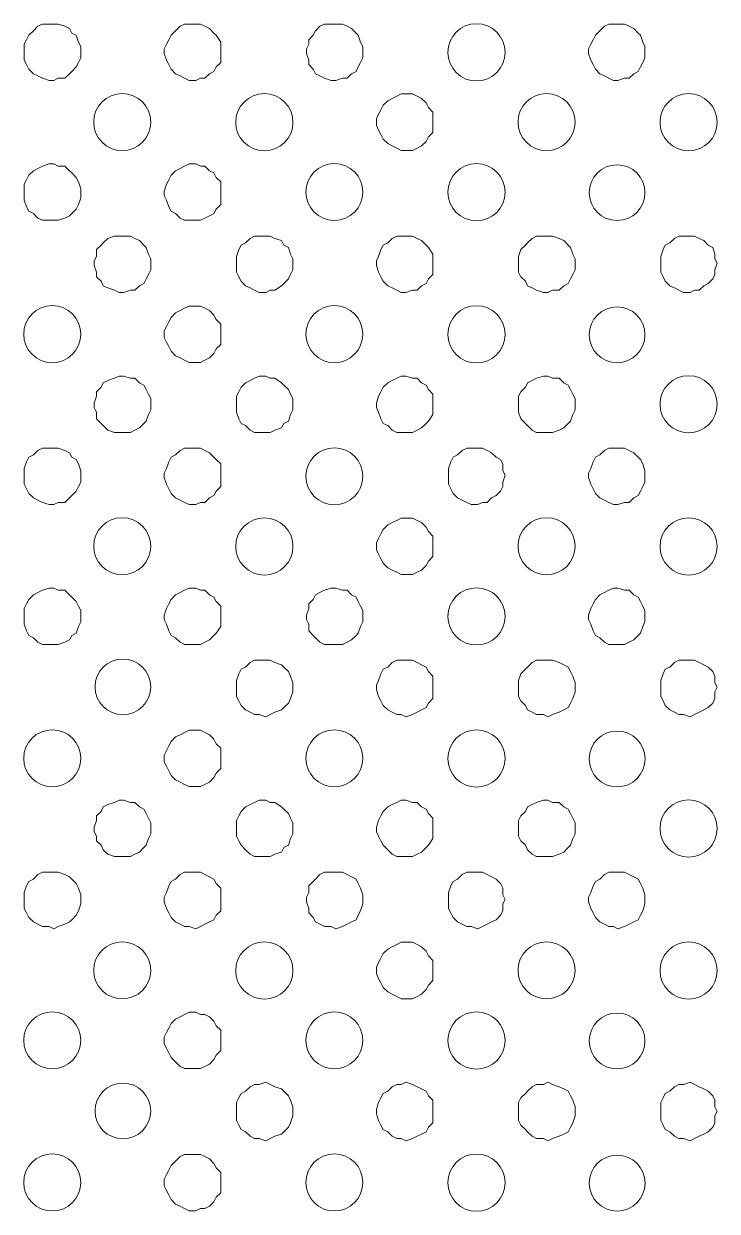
# Model space of a CAD drawing. Header units: inches. Extents: x 0.21 to 4.55, y 0.23 to 3.12.
# Drawn here: x 3.614 to 3.7611, y 1.0826 to 1.3346 of the extents above; entities that cross this region are included whole.
import ezdxf

# ---------------------------------------------------------------- set-up
doc = ezdxf.new("R2010")
doc.units = ezdxf.units.IN
doc.header["$MEASUREMENT"] = 0
doc.layers.add('PDF_PROYECCION 2', color=7, linetype='Continuous')

msp = doc.modelspace()

# ---------------------------------------------------------------- linework, layer by layer
at = {"layer": 'PDF_PROYECCION 2', "lineweight": 5}
for points in [[(3.62611, 1.32883), (3.62611, 1.32979), (3.62563, 1.33074), (3.62515, 1.33218), (3.6242, 1.33266), (3.62372, 1.33362), (3.62276, 1.3341), (3.62132, 1.33458), (3.62037, 1.33458), (3.61941, 1.33458), (3.61797, 1.33458), (3.61701, 1.3341), (3.61606, 1.33314), (3.6151, 1.33218), (3.61462, 1.33122), (3.61414, 1.33027), (3.61414, 1.32931), (3.61414, 1.32835), (3.61414, 1.32691), (3.61462, 1.32596), (3.6151, 1.325), (3.61606, 1.32404), (3.61701, 1.32356), (3.61797, 1.32308), (3.61941, 1.32261), (3.62037, 1.32261), (3.62132, 1.32308), (3.62276, 1.32308), (3.62372, 1.32404), (3.6242, 1.32452), (3.62515, 1.32548), (3.62563, 1.32644), (3.62611, 1.32739)], [(3.6558, 1.32883), (3.6558, 1.32979), (3.6558, 1.33074), (3.65484, 1.33218), (3.65436, 1.33266), (3.6534, 1.33362), (3.65245, 1.3341), (3.65149, 1.33458), (3.65053, 1.33458), (3.64909, 1.33458), (3.64814, 1.33458), (3.64718, 1.3341), (3.64622, 1.33314), (3.64526, 1.33218), (3.64479, 1.33122), (3.64431, 1.33027), (3.64383, 1.32931), (3.64383, 1.32835), (3.64431, 1.32691), (3.64479, 1.32596), (3.64526, 1.325), (3.64622, 1.32404), (3.64718, 1.32356), (3.64814, 1.32308), (3.64909, 1.32261), (3.65053, 1.32261), (3.65149, 1.32308), (3.65245, 1.32308), (3.6534, 1.32404), (3.65436, 1.32452), (3.65484, 1.32548), (3.6558, 1.32644), (3.6558, 1.32739)], [(3.68596, 1.32883), (3.68596, 1.32979), (3.68548, 1.33074), (3.685, 1.33218), (3.68453, 1.33266), (3.68357, 1.33362), (3.68261, 1.3341), (3.68165, 1.33458), (3.68022, 1.33458), (3.67926, 1.33458), (3.67782, 1.33458), (3.67686, 1.3341), (3.67591, 1.33314), (3.67543, 1.33218), (3.67447, 1.33122), (3.67447, 1.33027), (3.67399, 1.32931), (3.67399, 1.32835), (3.67447, 1.32691), (3.67447, 1.32596), (3.67543, 1.325), (3.67591, 1.32404), (3.67686, 1.32356), (3.67782, 1.32308), (3.67926, 1.32261), (3.68022, 1.32261), (3.68165, 1.32308), (3.68261, 1.32308), (3.68357, 1.32404), (3.68453, 1.32452), (3.685, 1.32548), (3.68548, 1.32644), (3.68596, 1.32739)], [(3.74581, 1.32883), (3.74581, 1.32979), (3.74533, 1.33074), (3.74485, 1.33218), (3.74438, 1.33266), (3.74342, 1.33362), (3.74246, 1.3341), (3.7415, 1.33458), (3.74007, 1.33458), (3.73911, 1.33458), (3.73815, 1.33458), (3.73719, 1.3341), (3.73624, 1.33314), (3.73528, 1.33218), (3.7348, 1.33122), (3.73432, 1.33027), (3.73384, 1.32931), (3.73384, 1.32835), (3.73432, 1.32691), (3.7348, 1.32596), (3.73528, 1.325), (3.73624, 1.32404), (3.73719, 1.32356), (3.73815, 1.32308), (3.73911, 1.32261), (3.74007, 1.32261), (3.7415, 1.32308), (3.74246, 1.32308), (3.74342, 1.32404), (3.74438, 1.32452), (3.74485, 1.32548), (3.74533, 1.32644), (3.74581, 1.32739)], [(3.7008, 1.31351), (3.7008, 1.31494), (3.7008, 1.3159), (3.69985, 1.31686), (3.69937, 1.31782), (3.69841, 1.31877), (3.69745, 1.31925), (3.6965, 1.31973), (3.69506, 1.31973), (3.6941, 1.31973), (3.69314, 1.31925), (3.69219, 1.31877), (3.69123, 1.3183), (3.69027, 1.31734), (3.68979, 1.31638), (3.68931, 1.31542), (3.68883, 1.31447), (3.68883, 1.31303), (3.68931, 1.31207), (3.68979, 1.31111), (3.69027, 1.31016), (3.69123, 1.3092), (3.69219, 1.30872), (3.69314, 1.30824), (3.6941, 1.30776), (3.69506, 1.30776), (3.6965, 1.30776), (3.69745, 1.30824), (3.69841, 1.30872), (3.69937, 1.30968), (3.69985, 1.31064), (3.7008, 1.31159), (3.7008, 1.31255)], [(3.62611, 1.29867), (3.62611, 1.29962), (3.62563, 1.30106), (3.62515, 1.30202), (3.6242, 1.30297), (3.62372, 1.30345), (3.62276, 1.30441), (3.62132, 1.30441), (3.62037, 1.30489), (3.61941, 1.30489), (3.61797, 1.30441), (3.61701, 1.30393), (3.61606, 1.30345), (3.6151, 1.3025), (3.61462, 1.30154), (3.61414, 1.30058), (3.61414, 1.29914), (3.61414, 1.29819), (3.61414, 1.29723), (3.61462, 1.29579), (3.6151, 1.29483), (3.61606, 1.29436), (3.61701, 1.2934), (3.61797, 1.29292), (3.61941, 1.29292), (3.62037, 1.29292), (3.62132, 1.29292), (3.62276, 1.2934), (3.62372, 1.29388), (3.6242, 1.29436), (3.62515, 1.29531), (3.62563, 1.29627), (3.62611, 1.29771)], [(3.6558, 1.29867), (3.6558, 1.29962), (3.6558, 1.30106), (3.65484, 1.30202), (3.65436, 1.30297), (3.6534, 1.30345), (3.65245, 1.30441), (3.65149, 1.30441), (3.65053, 1.30489), (3.64909, 1.30489), (3.64814, 1.30441), (3.64718, 1.30393), (3.64622, 1.30345), (3.64526, 1.3025), (3.64479, 1.30154), (3.64431, 1.30058), (3.64383, 1.29914), (3.64383, 1.29819), (3.64431, 1.29723), (3.64479, 1.29579), (3.64526, 1.29483), (3.64622, 1.29436), (3.64718, 1.2934), (3.64814, 1.29292), (3.64909, 1.29292), (3.65053, 1.29292), (3.65149, 1.29292), (3.65245, 1.2934), (3.6534, 1.29388), (3.65436, 1.29436), (3.65484, 1.29531), (3.6558, 1.29627), (3.6558, 1.29771)], [(3.64095, 1.28382), (3.64095, 1.28478), (3.64048, 1.28574), (3.64, 1.28717), (3.63952, 1.28765), (3.63856, 1.28861), (3.6376, 1.28909), (3.63665, 1.28957), (3.63521, 1.28957), (3.63425, 1.28957), (3.63329, 1.28957), (3.63186, 1.28909), (3.6309, 1.28813), (3.63042, 1.28765), (3.62946, 1.2867), (3.62946, 1.28526), (3.62898, 1.2843), (3.62898, 1.28334), (3.62946, 1.28191), (3.62946, 1.28095), (3.63042, 1.27999), (3.6309, 1.27903), (3.63186, 1.27856), (3.63329, 1.27808), (3.63425, 1.2776), (3.63521, 1.2776), (3.63665, 1.27808), (3.6376, 1.27808), (3.63856, 1.27903), (3.63952, 1.27951), (3.64, 1.28047), (3.64048, 1.28143), (3.64095, 1.28239)], [(3.67112, 1.28382), (3.67112, 1.28478), (3.67064, 1.28574), (3.67016, 1.28717), (3.6692, 1.28765), (3.66873, 1.28861), (3.66729, 1.28909), (3.66633, 1.28957), (3.66537, 1.28957), (3.66394, 1.28957), (3.66298, 1.28957), (3.66202, 1.28909), (3.66106, 1.28813), (3.66011, 1.28765), (3.65963, 1.2867), (3.65915, 1.28526), (3.65915, 1.2843), (3.65915, 1.28334), (3.65915, 1.28191), (3.65963, 1.28095), (3.66011, 1.27999), (3.66106, 1.27903), (3.66202, 1.27856), (3.66298, 1.27808), (3.66394, 1.2776), (3.66537, 1.2776), (3.66633, 1.27808), (3.66729, 1.27808), (3.66873, 1.27903), (3.6692, 1.27951), (3.67016, 1.28047), (3.67064, 1.28143), (3.67112, 1.28239)], [(3.7008, 1.28382), (3.7008, 1.28478), (3.7008, 1.28574), (3.69985, 1.28717), (3.69937, 1.28765), (3.69841, 1.28861), (3.69745, 1.28909), (3.6965, 1.28957), (3.69506, 1.28957), (3.6941, 1.28957), (3.69314, 1.28957), (3.69219, 1.28909), (3.69123, 1.28813), (3.69027, 1.28765), (3.68979, 1.2867), (3.68931, 1.28526), (3.68883, 1.2843), (3.68883, 1.28334), (3.68931, 1.28191), (3.68979, 1.28095), (3.69027, 1.27999), (3.69123, 1.27903), (3.69219, 1.27856), (3.69314, 1.27808), (3.6941, 1.2776), (3.69506, 1.2776), (3.6965, 1.27808), (3.69745, 1.27808), (3.69841, 1.27903), (3.69937, 1.27951), (3.69985, 1.28047), (3.7008, 1.28143), (3.7008, 1.28239)], [(3.73097, 1.28382), (3.73097, 1.28478), (3.73049, 1.28574), (3.73001, 1.28717), (3.72953, 1.28765), (3.72858, 1.28861), (3.72762, 1.28909), (3.72618, 1.28957), (3.72522, 1.28957), (3.72427, 1.28957), (3.72283, 1.28957), (3.72187, 1.28909), (3.72091, 1.28813), (3.72044, 1.28765), (3.71948, 1.2867), (3.719, 1.28526), (3.719, 1.2843), (3.719, 1.28334), (3.719, 1.28191), (3.71948, 1.28095), (3.72044, 1.27999), (3.72091, 1.27903), (3.72187, 1.27856), (3.72283, 1.27808), (3.72427, 1.2776), (3.72522, 1.2776), (3.72618, 1.27808), (3.72762, 1.27808), (3.72858, 1.27903), (3.72953, 1.27951), (3.73001, 1.28047), (3.73049, 1.28143), (3.73097, 1.28239)], [(3.76113, 1.28382), (3.76065, 1.28478), (3.76065, 1.28574), (3.76018, 1.28717), (3.75922, 1.28765), (3.75826, 1.28861), (3.7573, 1.28909), (3.75635, 1.28957), (3.75539, 1.28957), (3.75395, 1.28957), (3.75299, 1.28957), (3.75204, 1.28909), (3.75108, 1.28813), (3.75012, 1.28765), (3.74964, 1.2867), (3.74916, 1.28526), (3.74916, 1.2843), (3.74916, 1.28334), (3.74916, 1.28191), (3.74964, 1.28095), (3.75012, 1.27999), (3.75108, 1.27903), (3.75204, 1.27856), (3.75299, 1.27808), (3.75395, 1.2776), (3.75539, 1.2776), (3.75635, 1.27808), (3.7573, 1.27808), (3.75826, 1.27903), (3.75922, 1.27951), (3.76018, 1.28047), (3.76065, 1.28143), (3.76065, 1.28239)], [(3.6558, 1.2685), (3.6558, 1.26994), (3.6558, 1.27089), (3.65484, 1.27185), (3.65436, 1.27281), (3.6534, 1.27377), (3.65245, 1.27425), (3.65149, 1.27473), (3.65053, 1.27473), (3.64909, 1.27473), (3.64814, 1.27425), (3.64718, 1.27377), (3.64622, 1.27329), (3.64526, 1.27233), (3.64479, 1.27137), (3.64431, 1.27042), (3.64383, 1.26946), (3.64383, 1.26802), (3.64431, 1.26706), (3.64479, 1.26611), (3.64526, 1.26515), (3.64622, 1.26419), (3.64718, 1.26371), (3.64814, 1.26323), (3.64909, 1.26276), (3.65053, 1.26276), (3.65149, 1.26276), (3.65245, 1.26323), (3.6534, 1.26371), (3.65436, 1.26467), (3.65484, 1.26563), (3.6558, 1.26659), (3.6558, 1.26754)], [(3.64095, 1.25366), (3.64095, 1.25509), (3.64048, 1.25605), (3.64, 1.25701), (3.63952, 1.25797), (3.63856, 1.25845), (3.6376, 1.2594), (3.63665, 1.2594), (3.63521, 1.25988), (3.63425, 1.25988), (3.63329, 1.2594), (3.63186, 1.25892), (3.6309, 1.25845), (3.63042, 1.25749), (3.62946, 1.25653), (3.62946, 1.25557), (3.62898, 1.25414), (3.62898, 1.25318), (3.62946, 1.25222), (3.62946, 1.25079), (3.63042, 1.24983), (3.6309, 1.24935), (3.63186, 1.24839), (3.63329, 1.24791), (3.63425, 1.24791), (3.63521, 1.24791), (3.63665, 1.24791), (3.6376, 1.24839), (3.63856, 1.24887), (3.63952, 1.24983), (3.64, 1.25031), (3.64048, 1.25174), (3.64095, 1.2527)], [(3.67112, 1.25366), (3.67112, 1.25509), (3.67064, 1.25605), (3.67016, 1.25701), (3.6692, 1.25797), (3.66873, 1.25845), (3.66729, 1.2594), (3.66633, 1.2594), (3.66537, 1.25988), (3.66394, 1.25988), (3.66298, 1.2594), (3.66202, 1.25892), (3.66106, 1.25845), (3.66011, 1.25749), (3.65963, 1.25653), (3.65915, 1.25557), (3.65915, 1.25414), (3.65915, 1.25318), (3.65915, 1.25222), (3.65963, 1.25079), (3.66011, 1.24983), (3.66106, 1.24935), (3.66202, 1.24839), (3.66298, 1.24791), (3.66394, 1.24791), (3.66537, 1.24791), (3.66633, 1.24791), (3.66729, 1.24839), (3.66873, 1.24887), (3.6692, 1.24983), (3.67016, 1.25031), (3.67064, 1.25174), (3.67112, 1.2527)], [(3.7008, 1.25366), (3.7008, 1.25509), (3.7008, 1.25605), (3.69985, 1.25701), (3.69937, 1.25797), (3.69841, 1.25845), (3.69745, 1.2594), (3.6965, 1.2594), (3.69506, 1.25988), (3.6941, 1.25988), (3.69314, 1.2594), (3.69219, 1.25892), (3.69123, 1.25845), (3.69027, 1.25749), (3.68979, 1.25653), (3.68931, 1.25557), (3.68883, 1.25414), (3.68883, 1.25318), (3.68931, 1.25222), (3.68979, 1.25079), (3.69027, 1.24983), (3.69123, 1.24935), (3.69219, 1.24839), (3.69314, 1.24791), (3.6941, 1.24791), (3.69506, 1.24791), (3.6965, 1.24791), (3.69745, 1.24839), (3.69841, 1.24887), (3.69937, 1.24983), (3.69985, 1.25031), (3.7008, 1.25174), (3.7008, 1.2527)], [(3.73097, 1.25366), (3.73097, 1.25509), (3.73049, 1.25605), (3.73001, 1.25701), (3.72953, 1.25797), (3.72858, 1.25845), (3.72762, 1.2594), (3.72618, 1.2594), (3.72522, 1.25988), (3.72427, 1.25988), (3.72283, 1.2594), (3.72187, 1.25892), (3.72091, 1.25845), (3.72044, 1.25749), (3.71948, 1.25653), (3.719, 1.25557), (3.719, 1.25414), (3.719, 1.25318), (3.719, 1.25222), (3.71948, 1.25079), (3.72044, 1.24983), (3.72091, 1.24935), (3.72187, 1.24839), (3.72283, 1.24791), (3.72427, 1.24791), (3.72522, 1.24791), (3.72618, 1.24791), (3.72762, 1.24839), (3.72858, 1.24887), (3.72953, 1.24983), (3.73001, 1.25031), (3.73049, 1.25174), (3.73097, 1.2527)], [(3.62611, 1.23882), (3.62611, 1.23977), (3.62563, 1.24121), (3.62515, 1.24217), (3.6242, 1.24265), (3.62372, 1.2436), (3.62276, 1.24408), (3.62132, 1.24456), (3.62037, 1.24456), (3.61941, 1.24456), (3.61797, 1.24456), (3.61701, 1.24408), (3.61606, 1.24312), (3.6151, 1.24265), (3.61462, 1.24169), (3.61414, 1.24025), (3.61414, 1.23929), (3.61414, 1.23834), (3.61414, 1.2369), (3.61462, 1.23594), (3.6151, 1.23498), (3.61606, 1.23403), (3.61701, 1.23355), (3.61797, 1.23307), (3.61941, 1.23259), (3.62037, 1.23259), (3.62132, 1.23307), (3.62276, 1.23307), (3.62372, 1.23403), (3.6242, 1.23451), (3.62515, 1.23546), (3.62563, 1.23642), (3.62611, 1.23738)], [(3.6558, 1.23882), (3.6558, 1.23977), (3.6558, 1.24121), (3.65484, 1.24217), (3.65436, 1.24265), (3.6534, 1.2436), (3.65245, 1.24408), (3.65149, 1.24456), (3.65053, 1.24456), (3.64909, 1.24456), (3.64814, 1.24456), (3.64718, 1.24408), (3.64622, 1.24312), (3.64526, 1.24265), (3.64479, 1.24169), (3.64431, 1.24025), (3.64383, 1.23929), (3.64383, 1.23834), (3.64431, 1.2369), (3.64479, 1.23594), (3.64526, 1.23498), (3.64622, 1.23403), (3.64718, 1.23355), (3.64814, 1.23307), (3.64909, 1.23259), (3.65053, 1.23259), (3.65149, 1.23307), (3.65245, 1.23307), (3.6534, 1.23403), (3.65436, 1.23451), (3.65484, 1.23546), (3.6558, 1.23642), (3.6558, 1.23738)], [(3.71613, 1.23882), (3.71565, 1.23977), (3.71565, 1.24121), (3.71517, 1.24217), (3.71421, 1.24265), (3.71325, 1.2436), (3.7123, 1.24408), (3.71134, 1.24456), (3.71038, 1.24456), (3.70894, 1.24456), (3.70799, 1.24456), (3.70703, 1.24408), (3.70607, 1.24312), (3.70511, 1.24265), (3.70464, 1.24169), (3.70416, 1.24025), (3.70416, 1.23929), (3.70416, 1.23834), (3.70416, 1.2369), (3.70464, 1.23594), (3.70511, 1.23498), (3.70607, 1.23403), (3.70703, 1.23355), (3.70799, 1.23307), (3.70894, 1.23259), (3.71038, 1.23259), (3.71134, 1.23307), (3.7123, 1.23307), (3.71325, 1.23403), (3.71421, 1.23451), (3.71517, 1.23546), (3.71565, 1.23642), (3.71565, 1.23738)], [(3.74581, 1.23882), (3.74581, 1.23977), (3.74533, 1.24121), (3.74485, 1.24217), (3.74438, 1.24265), (3.74342, 1.2436), (3.74246, 1.24408), (3.7415, 1.24456), (3.74007, 1.24456), (3.73911, 1.24456), (3.73815, 1.24456), (3.73719, 1.24408), (3.73624, 1.24312), (3.73528, 1.24265), (3.7348, 1.24169), (3.73432, 1.24025), (3.73384, 1.23929), (3.73384, 1.23834), (3.73432, 1.2369), (3.7348, 1.23594), (3.73528, 1.23498), (3.73624, 1.23403), (3.73719, 1.23355), (3.73815, 1.23307), (3.73911, 1.23259), (3.74007, 1.23259), (3.7415, 1.23307), (3.74246, 1.23307), (3.74342, 1.23403), (3.74438, 1.23451), (3.74485, 1.23546), (3.74533, 1.23642), (3.74581, 1.23738)], [(3.7008, 1.22397), (3.7008, 1.22493), (3.7008, 1.22589), (3.69985, 1.22685), (3.69937, 1.2278), (3.69841, 1.22876), (3.69745, 1.22924), (3.6965, 1.22972), (3.69506, 1.22972), (3.6941, 1.22972), (3.69314, 1.22924), (3.69219, 1.22876), (3.69123, 1.22828), (3.69027, 1.22732), (3.68979, 1.22637), (3.68931, 1.22541), (3.68883, 1.22445), (3.68883, 1.22301), (3.68931, 1.22206), (3.68979, 1.2211), (3.69027, 1.22014), (3.69123, 1.21918), (3.69219, 1.21871), (3.69314, 1.21823), (3.6941, 1.21775), (3.69506, 1.21775), (3.6965, 1.21775), (3.69745, 1.21823), (3.69841, 1.21871), (3.69937, 1.21966), (3.69985, 1.22062), (3.7008, 1.22158), (3.7008, 1.22254)], [(3.62611, 1.20865), (3.62611, 1.21009), (3.62563, 1.21104), (3.62515, 1.212), (3.6242, 1.21296), (3.62372, 1.21344), (3.62276, 1.2144), (3.62132, 1.2144), (3.62037, 1.21488), (3.61941, 1.21488), (3.61797, 1.2144), (3.61701, 1.21392), (3.61606, 1.21344), (3.6151, 1.21248), (3.61462, 1.21152), (3.61414, 1.21057), (3.61414, 1.20913), (3.61414, 1.20817), (3.61414, 1.20721), (3.61462, 1.20578), (3.6151, 1.20482), (3.61606, 1.20434), (3.61701, 1.20338), (3.61797, 1.20291), (3.61941, 1.20291), (3.62037, 1.20291), (3.62132, 1.20291), (3.62276, 1.20338), (3.62372, 1.20386), (3.6242, 1.20482), (3.62515, 1.2053), (3.62563, 1.20674), (3.62611, 1.20769)], [(3.6558, 1.20865), (3.6558, 1.21009), (3.6558, 1.21104), (3.65484, 1.212), (3.65436, 1.21296), (3.6534, 1.21344), (3.65245, 1.2144), (3.65149, 1.2144), (3.65053, 1.21488), (3.64909, 1.21488), (3.64814, 1.2144), (3.64718, 1.21392), (3.64622, 1.21344), (3.64526, 1.21248), (3.64479, 1.21152), (3.64431, 1.21057), (3.64383, 1.20913), (3.64383, 1.20817), (3.64431, 1.20721), (3.64479, 1.20578), (3.64526, 1.20482), (3.64622, 1.20434), (3.64718, 1.20338), (3.64814, 1.20291), (3.64909, 1.20291), (3.65053, 1.20291), (3.65149, 1.20291), (3.65245, 1.20338), (3.6534, 1.20386), (3.65436, 1.20482), (3.65484, 1.2053), (3.6558, 1.20674), (3.6558, 1.20769)], [(3.68596, 1.20865), (3.68596, 1.21009), (3.68548, 1.21104), (3.685, 1.212), (3.68453, 1.21296), (3.68357, 1.21344), (3.68261, 1.2144), (3.68165, 1.2144), (3.68022, 1.21488), (3.67926, 1.21488), (3.67782, 1.2144), (3.67686, 1.21392), (3.67591, 1.21344), (3.67543, 1.21248), (3.67447, 1.21152), (3.67447, 1.21057), (3.67399, 1.20913), (3.67399, 1.20817), (3.67447, 1.20721), (3.67447, 1.20578), (3.67543, 1.20482), (3.67591, 1.20434), (3.67686, 1.20338), (3.67782, 1.20291), (3.67926, 1.20291), (3.68022, 1.20291), (3.68165, 1.20291), (3.68261, 1.20338), (3.68357, 1.20386), (3.68453, 1.20482), (3.685, 1.2053), (3.68548, 1.20674), (3.68596, 1.20769)], [(3.74581, 1.20865), (3.74581, 1.21009), (3.74533, 1.21104), (3.74485, 1.212), (3.74438, 1.21296), (3.74342, 1.21344), (3.74246, 1.2144), (3.7415, 1.2144), (3.74007, 1.21488), (3.73911, 1.21488), (3.73815, 1.2144), (3.73719, 1.21392), (3.73624, 1.21344), (3.73528, 1.21248), (3.7348, 1.21152), (3.73432, 1.21057), (3.73384, 1.20913), (3.73384, 1.20817), (3.73432, 1.20721), (3.7348, 1.20578), (3.73528, 1.20482), (3.73624, 1.20434), (3.73719, 1.20338), (3.73815, 1.20291), (3.73911, 1.20291), (3.74007, 1.20291), (3.7415, 1.20291), (3.74246, 1.20338), (3.74342, 1.20386), (3.74438, 1.20482), (3.74485, 1.2053), (3.74533, 1.20674), (3.74581, 1.20769)], [(3.67112, 1.19381), (3.67112, 1.19477), (3.67064, 1.1962), (3.67016, 1.19716), (3.6692, 1.19812), (3.66873, 1.1986), (3.66729, 1.19907), (3.66633, 1.19955), (3.66537, 1.19955), (3.66394, 1.19955), (3.66298, 1.19955), (3.66202, 1.19907), (3.66106, 1.19812), (3.66011, 1.19764), (3.65963, 1.19668), (3.65915, 1.19524), (3.65915, 1.19429), (3.65915, 1.19333), (3.65915, 1.19189), (3.65963, 1.19094), (3.66011, 1.18998), (3.66106, 1.18902), (3.66202, 1.18854), (3.66298, 1.18806), (3.66394, 1.18806), (3.66537, 1.18758), (3.66633, 1.18806), (3.66729, 1.18854), (3.66873, 1.18902), (3.6692, 1.1895), (3.67016, 1.19046), (3.67064, 1.19141), (3.67112, 1.19285)], [(3.7008, 1.19381), (3.7008, 1.19477), (3.7008, 1.1962), (3.69985, 1.19716), (3.69937, 1.19812), (3.69841, 1.1986), (3.69745, 1.19907), (3.6965, 1.19955), (3.69506, 1.19955), (3.6941, 1.19955), (3.69314, 1.19955), (3.69219, 1.19907), (3.69123, 1.19812), (3.69027, 1.19764), (3.68979, 1.19668), (3.68931, 1.19524), (3.68883, 1.19429), (3.68883, 1.19333), (3.68931, 1.19189), (3.68979, 1.19094), (3.69027, 1.18998), (3.69123, 1.18902), (3.69219, 1.18854), (3.69314, 1.18806), (3.6941, 1.18806), (3.69506, 1.18758), (3.6965, 1.18806), (3.69745, 1.18854), (3.69841, 1.18902), (3.69937, 1.1895), (3.69985, 1.19046), (3.7008, 1.19141), (3.7008, 1.19285)], [(3.73097, 1.19381), (3.73097, 1.19477), (3.73049, 1.1962), (3.73001, 1.19716), (3.72953, 1.19812), (3.72858, 1.1986), (3.72762, 1.19907), (3.72618, 1.19955), (3.72522, 1.19955), (3.72427, 1.19955), (3.72283, 1.19955), (3.72187, 1.19907), (3.72091, 1.19812), (3.72044, 1.19764), (3.71948, 1.19668), (3.719, 1.19524), (3.719, 1.19429), (3.719, 1.19333), (3.719, 1.19189), (3.71948, 1.19094), (3.72044, 1.18998), (3.72091, 1.18902), (3.72187, 1.18854), (3.72283, 1.18806), (3.72427, 1.18806), (3.72522, 1.18758), (3.72618, 1.18806), (3.72762, 1.18854), (3.72858, 1.18902), (3.72953, 1.1895), (3.73001, 1.19046), (3.73049, 1.19141), (3.73097, 1.19285)], [(3.76113, 1.19381), (3.76065, 1.19477), (3.76065, 1.1962), (3.76018, 1.19716), (3.75922, 1.19812), (3.75826, 1.1986), (3.7573, 1.19907), (3.75635, 1.19955), (3.75539, 1.19955), (3.75395, 1.19955), (3.75299, 1.19955), (3.75204, 1.19907), (3.75108, 1.19812), (3.75012, 1.19764), (3.74964, 1.19668), (3.74916, 1.19524), (3.74916, 1.19429), (3.74916, 1.19333), (3.74916, 1.19189), (3.74964, 1.19094), (3.75012, 1.18998), (3.75108, 1.18902), (3.75204, 1.18854), (3.75299, 1.18806), (3.75395, 1.18806), (3.75539, 1.18758), (3.75635, 1.18806), (3.7573, 1.18854), (3.75826, 1.18902), (3.75922, 1.1895), (3.76018, 1.19046), (3.76065, 1.19141), (3.76065, 1.19285)], [(3.6558, 1.17897), (3.6558, 1.17992), (3.6558, 1.18088), (3.65484, 1.18184), (3.65436, 1.1828), (3.6534, 1.18375), (3.65245, 1.18423), (3.65149, 1.18471), (3.65053, 1.18471), (3.64909, 1.18471), (3.64814, 1.18423), (3.64718, 1.18375), (3.64622, 1.18327), (3.64526, 1.18232), (3.64479, 1.18136), (3.64431, 1.1804), (3.64383, 1.17944), (3.64383, 1.17801), (3.64431, 1.17705), (3.64479, 1.17609), (3.64526, 1.17513), (3.64622, 1.17418), (3.64718, 1.1737), (3.64814, 1.17322), (3.64909, 1.17274), (3.65053, 1.17274), (3.65149, 1.17274), (3.65245, 1.17322), (3.6534, 1.1737), (3.65436, 1.17466), (3.65484, 1.17561), (3.6558, 1.17657), (3.6558, 1.17753)], [(3.64095, 1.16364), (3.64095, 1.16508), (3.64048, 1.16604), (3.64, 1.167), (3.63952, 1.16795), (3.63856, 1.16843), (3.6376, 1.16939), (3.63665, 1.16939), (3.63521, 1.16987), (3.63425, 1.16987), (3.63329, 1.16939), (3.63186, 1.16891), (3.6309, 1.16843), (3.63042, 1.16747), (3.62946, 1.16652), (3.62946, 1.16556), (3.62898, 1.16412), (3.62898, 1.16316), (3.62946, 1.16221), (3.62946, 1.16125), (3.63042, 1.16029), (3.6309, 1.15933), (3.63186, 1.15838), (3.63329, 1.1579), (3.63425, 1.1579), (3.63521, 1.1579), (3.63665, 1.1579), (3.6376, 1.15838), (3.63856, 1.15886), (3.63952, 1.15981), (3.64, 1.16029), (3.64048, 1.16173), (3.64095, 1.16269)], [(3.67112, 1.16364), (3.67112, 1.16508), (3.67064, 1.16604), (3.67016, 1.167), (3.6692, 1.16795), (3.66873, 1.16843), (3.66729, 1.16939), (3.66633, 1.16939), (3.66537, 1.16987), (3.66394, 1.16987), (3.66298, 1.16939), (3.66202, 1.16891), (3.66106, 1.16843), (3.66011, 1.16747), (3.65963, 1.16652), (3.65915, 1.16556), (3.65915, 1.16412), (3.65915, 1.16316), (3.65915, 1.16221), (3.65963, 1.16125), (3.66011, 1.16029), (3.66106, 1.15933), (3.66202, 1.15838), (3.66298, 1.1579), (3.66394, 1.1579), (3.66537, 1.1579), (3.66633, 1.1579), (3.66729, 1.15838), (3.66873, 1.15886), (3.6692, 1.15981), (3.67016, 1.16029), (3.67064, 1.16173), (3.67112, 1.16269)], [(3.7008, 1.16364), (3.7008, 1.16508), (3.7008, 1.16604), (3.69985, 1.167), (3.69937, 1.16795), (3.69841, 1.16843), (3.69745, 1.16939), (3.6965, 1.16939), (3.69506, 1.16987), (3.6941, 1.16987), (3.69314, 1.16939), (3.69219, 1.16891), (3.69123, 1.16843), (3.69027, 1.16747), (3.68979, 1.16652), (3.68931, 1.16556), (3.68883, 1.16412), (3.68883, 1.16316), (3.68931, 1.16221), (3.68979, 1.16125), (3.69027, 1.16029), (3.69123, 1.15933), (3.69219, 1.15838), (3.69314, 1.1579), (3.6941, 1.1579), (3.69506, 1.1579), (3.6965, 1.1579), (3.69745, 1.15838), (3.69841, 1.15886), (3.69937, 1.15981), (3.69985, 1.16029), (3.7008, 1.16173), (3.7008, 1.16269)], [(3.73097, 1.16364), (3.73097, 1.16508), (3.73049, 1.16604), (3.73001, 1.167), (3.72953, 1.16795), (3.72858, 1.16843), (3.72762, 1.16939), (3.72618, 1.16939), (3.72522, 1.16987), (3.72427, 1.16987), (3.72283, 1.16939), (3.72187, 1.16891), (3.72091, 1.16843), (3.72044, 1.16747), (3.71948, 1.16652), (3.719, 1.16556), (3.719, 1.16412), (3.719, 1.16316), (3.719, 1.16221), (3.71948, 1.16125), (3.72044, 1.16029), (3.72091, 1.15933), (3.72187, 1.15838), (3.72283, 1.1579), (3.72427, 1.1579), (3.72522, 1.1579), (3.72618, 1.1579), (3.72762, 1.15838), (3.72858, 1.15886), (3.72953, 1.15981), (3.73001, 1.16029), (3.73049, 1.16173), (3.73097, 1.16269)], [(3.62611, 1.1488), (3.62611, 1.14976), (3.62563, 1.15119), (3.62515, 1.15215), (3.6242, 1.15311), (3.62372, 1.15359), (3.62276, 1.15407), (3.62132, 1.15455), (3.62037, 1.15455), (3.61941, 1.15455), (3.61797, 1.15455), (3.61701, 1.15407), (3.61606, 1.15311), (3.6151, 1.15263), (3.61462, 1.15167), (3.61414, 1.15024), (3.61414, 1.14928), (3.61414, 1.14832), (3.61414, 1.14689), (3.61462, 1.14593), (3.6151, 1.14497), (3.61606, 1.14401), (3.61701, 1.14353), (3.61797, 1.14306), (3.61941, 1.14306), (3.62037, 1.14258), (3.62132, 1.14306), (3.62276, 1.14353), (3.62372, 1.14401), (3.6242, 1.14449), (3.62515, 1.14545), (3.62563, 1.14641), (3.62611, 1.14784)], [(3.6558, 1.1488), (3.6558, 1.14976), (3.6558, 1.15119), (3.65484, 1.15215), (3.65436, 1.15311), (3.6534, 1.15359), (3.65245, 1.15407), (3.65149, 1.15455), (3.65053, 1.15455), (3.64909, 1.15455), (3.64814, 1.15455), (3.64718, 1.15407), (3.64622, 1.15311), (3.64526, 1.15263), (3.64479, 1.15167), (3.64431, 1.15024), (3.64383, 1.14928), (3.64383, 1.14832), (3.64431, 1.14689), (3.64479, 1.14593), (3.64526, 1.14497), (3.64622, 1.14401), (3.64718, 1.14353), (3.64814, 1.14306), (3.64909, 1.14306), (3.65053, 1.14258), (3.65149, 1.14306), (3.65245, 1.14353), (3.6534, 1.14401), (3.65436, 1.14449), (3.65484, 1.14545), (3.6558, 1.14641), (3.6558, 1.14784)], [(3.68596, 1.1488), (3.68596, 1.14976), (3.68548, 1.15119), (3.685, 1.15215), (3.68453, 1.15311), (3.68357, 1.15359), (3.68261, 1.15407), (3.68165, 1.15455), (3.68022, 1.15455), (3.67926, 1.15455), (3.67782, 1.15455), (3.67686, 1.15407), (3.67591, 1.15311), (3.67543, 1.15263), (3.67447, 1.15167), (3.67447, 1.15024), (3.67399, 1.14928), (3.67399, 1.14832), (3.67447, 1.14689), (3.67447, 1.14593), (3.67543, 1.14497), (3.67591, 1.14401), (3.67686, 1.14353), (3.67782, 1.14306), (3.67926, 1.14306), (3.68022, 1.14258), (3.68165, 1.14306), (3.68261, 1.14353), (3.68357, 1.14401), (3.68453, 1.14449), (3.685, 1.14545), (3.68548, 1.14641), (3.68596, 1.14784)], [(3.71613, 1.1488), (3.71565, 1.14976), (3.71565, 1.15119), (3.71517, 1.15215), (3.71421, 1.15311), (3.71325, 1.15359), (3.7123, 1.15407), (3.71134, 1.15455), (3.71038, 1.15455), (3.70894, 1.15455), (3.70799, 1.15455), (3.70703, 1.15407), (3.70607, 1.15311), (3.70511, 1.15263), (3.70464, 1.15167), (3.70416, 1.15024), (3.70416, 1.14928), (3.70416, 1.14832), (3.70416, 1.14689), (3.70464, 1.14593), (3.70511, 1.14497), (3.70607, 1.14401), (3.70703, 1.14353), (3.70799, 1.14306), (3.70894, 1.14306), (3.71038, 1.14258), (3.71134, 1.14306), (3.7123, 1.14353), (3.71325, 1.14401), (3.71421, 1.14449), (3.71517, 1.14545), (3.71565, 1.14641), (3.71565, 1.14784)], [(3.74581, 1.1488), (3.74581, 1.14976), (3.74533, 1.15119), (3.74485, 1.15215), (3.74438, 1.15311), (3.74342, 1.15359), (3.74246, 1.15407), (3.7415, 1.15455), (3.74007, 1.15455), (3.73911, 1.15455), (3.73815, 1.15455), (3.73719, 1.15407), (3.73624, 1.15311), (3.73528, 1.15263), (3.7348, 1.15167), (3.73432, 1.15024), (3.73384, 1.14928), (3.73384, 1.14832), (3.73432, 1.14689), (3.7348, 1.14593), (3.73528, 1.14497), (3.73624, 1.14401), (3.73719, 1.14353), (3.73815, 1.14306), (3.73911, 1.14306), (3.74007, 1.14258), (3.7415, 1.14306), (3.74246, 1.14353), (3.74342, 1.14401), (3.74438, 1.14449), (3.74485, 1.14545), (3.74533, 1.14641), (3.74581, 1.14784)], [(3.7008, 1.13396), (3.7008, 1.13492), (3.7008, 1.13587), (3.69985, 1.13683), (3.69937, 1.13779), (3.69841, 1.13875), (3.69745, 1.13922), (3.6965, 1.1397), (3.69506, 1.1397), (3.6941, 1.1397), (3.69314, 1.13922), (3.69219, 1.13875), (3.69123, 1.13827), (3.69027, 1.13731), (3.68979, 1.13635), (3.68931, 1.13539), (3.68883, 1.13444), (3.68883, 1.133), (3.68931, 1.13204), (3.68979, 1.13109), (3.69027, 1.13013), (3.69123, 1.12917), (3.69219, 1.12869), (3.69314, 1.12821), (3.6941, 1.12773), (3.69506, 1.12773), (3.6965, 1.12773), (3.69745, 1.12821), (3.69841, 1.12869), (3.69937, 1.12965), (3.69985, 1.13061), (3.7008, 1.13156), (3.7008, 1.13252)], [(3.6558, 1.11864), (3.6558, 1.12007), (3.6558, 1.12103), (3.65484, 1.12199), (3.65436, 1.12295), (3.6534, 1.1239), (3.65245, 1.12438), (3.65149, 1.12438), (3.65053, 1.12486), (3.64909, 1.12486), (3.64814, 1.12438), (3.64718, 1.1239), (3.64622, 1.12342), (3.64526, 1.12247), (3.64479, 1.12151), (3.64431, 1.12055), (3.64383, 1.11959), (3.64383, 1.11816), (3.64431, 1.1172), (3.64479, 1.11624), (3.64526, 1.11528), (3.64622, 1.11433), (3.64718, 1.11337), (3.64814, 1.11289), (3.64909, 1.11289), (3.65053, 1.11289), (3.65149, 1.11289), (3.65245, 1.11337), (3.6534, 1.11385), (3.65436, 1.11481), (3.65484, 1.11576), (3.6558, 1.11672), (3.6558, 1.11768)], [(3.67112, 1.10379), (3.67112, 1.10475), (3.67064, 1.10619), (3.67016, 1.10715), (3.6692, 1.1081), (3.66873, 1.10858), (3.66729, 1.10906), (3.66633, 1.10954), (3.66537, 1.11002), (3.66394, 1.10954), (3.66298, 1.10954), (3.66202, 1.10906), (3.66106, 1.1081), (3.66011, 1.10762), (3.65963, 1.10667), (3.65915, 1.10571), (3.65915, 1.10427), (3.65915, 1.10331), (3.65915, 1.10188), (3.65963, 1.10092), (3.66011, 1.09996), (3.66106, 1.09948), (3.66202, 1.09853), (3.66298, 1.09805), (3.66394, 1.09805), (3.66537, 1.09757), (3.66633, 1.09805), (3.66729, 1.09853), (3.66873, 1.09901), (3.6692, 1.09948), (3.67016, 1.10044), (3.67064, 1.1014), (3.67112, 1.10284)], [(3.7008, 1.10379), (3.7008, 1.10475), (3.7008, 1.10619), (3.69985, 1.10715), (3.69937, 1.1081), (3.69841, 1.10858), (3.69745, 1.10906), (3.6965, 1.10954), (3.69506, 1.11002), (3.6941, 1.10954), (3.69314, 1.10954), (3.69219, 1.10906), (3.69123, 1.1081), (3.69027, 1.10762), (3.68979, 1.10667), (3.68931, 1.10571), (3.68883, 1.10427), (3.68883, 1.10331), (3.68931, 1.10188), (3.68979, 1.10092), (3.69027, 1.09996), (3.69123, 1.09948), (3.69219, 1.09853), (3.69314, 1.09805), (3.6941, 1.09805), (3.69506, 1.09757), (3.6965, 1.09805), (3.69745, 1.09853), (3.69841, 1.09901), (3.69937, 1.09948), (3.69985, 1.10044), (3.7008, 1.1014), (3.7008, 1.10284)], [(3.73097, 1.10379), (3.73097, 1.10475), (3.73049, 1.10619), (3.73001, 1.10715), (3.72953, 1.1081), (3.72858, 1.10858), (3.72762, 1.10906), (3.72618, 1.10954), (3.72522, 1.11002), (3.72427, 1.10954), (3.72283, 1.10954), (3.72187, 1.10906), (3.72091, 1.1081), (3.72044, 1.10762), (3.71948, 1.10667), (3.719, 1.10571), (3.719, 1.10427), (3.719, 1.10331), (3.719, 1.10188), (3.71948, 1.10092), (3.72044, 1.09996), (3.72091, 1.09948), (3.72187, 1.09853), (3.72283, 1.09805), (3.72427, 1.09805), (3.72522, 1.09757), (3.72618, 1.09805), (3.72762, 1.09853), (3.72858, 1.09901), (3.72953, 1.09948), (3.73001, 1.10044), (3.73049, 1.1014), (3.73097, 1.10284)], [(3.76113, 1.10379), (3.76065, 1.10475), (3.76065, 1.10619), (3.76018, 1.10715), (3.75922, 1.1081), (3.75826, 1.10858), (3.7573, 1.10906), (3.75635, 1.10954), (3.75539, 1.11002), (3.75395, 1.10954), (3.75299, 1.10954), (3.75204, 1.10906), (3.75108, 1.1081), (3.75012, 1.10762), (3.74964, 1.10667), (3.74916, 1.10571), (3.74916, 1.10427), (3.74916, 1.10331), (3.74916, 1.10188), (3.74964, 1.10092), (3.75012, 1.09996), (3.75108, 1.09948), (3.75204, 1.09853), (3.75299, 1.09805), (3.75395, 1.09805), (3.75539, 1.09757), (3.75635, 1.09805), (3.7573, 1.09853), (3.75826, 1.09901), (3.75922, 1.09948), (3.76018, 1.10044), (3.76065, 1.1014), (3.76065, 1.10284)], [(3.6558, 1.08895), (3.6558, 1.08991), (3.6558, 1.09087), (3.65484, 1.09182), (3.65436, 1.09278), (3.6534, 1.09374), (3.65245, 1.09422), (3.65149, 1.0947), (3.65053, 1.0947), (3.64909, 1.0947), (3.64814, 1.0947), (3.64718, 1.09422), (3.64622, 1.09326), (3.64526, 1.0923), (3.64479, 1.09134), (3.64431, 1.09039), (3.64383, 1.08943), (3.64383, 1.08799), (3.64431, 1.08704), (3.64479, 1.08608), (3.64526, 1.08512), (3.64622, 1.08416), (3.64718, 1.08368), (3.64814, 1.08321), (3.64909, 1.08273), (3.65053, 1.08273), (3.65149, 1.08321), (3.65245, 1.08321), (3.6534, 1.08368), (3.65436, 1.08464), (3.65484, 1.0856), (3.6558, 1.08656), (3.6558, 1.08751)]]:
    msp.add_lwpolyline(points, close=True, dxfattribs=at)
for centre, radius in [((3.71006, 1.32857), 0.00607), ((3.63491, 1.31377), 0.00605), ((3.66506, 1.31373), 0.00607), ((3.72493, 1.31377), 0.00605), ((3.75507, 1.31373), 0.00607), ((3.67992, 1.29893), 0.00605), ((3.71006, 1.29888), 0.00607), ((3.73989, 1.29879), 0.00592), ((3.62007, 1.26877), 0.00605), ((3.67992, 1.26877), 0.00605), ((3.71006, 1.26872), 0.00607), ((3.73989, 1.26863), 0.00592), ((3.75507, 1.25388), 0.00607), ((3.67992, 1.2386), 0.00605), ((3.63491, 1.22376), 0.00605), ((3.66506, 1.22371), 0.00607), ((3.72493, 1.22376), 0.00605), ((3.75507, 1.22371), 0.00607), ((3.71006, 1.20887), 0.00607), ((3.63505, 1.19391), 0.00591), ((3.62007, 1.17875), 0.00605), ((3.67992, 1.17875), 0.00605), ((3.71006, 1.1787), 0.00607), ((3.7399, 1.17861), 0.00593), ((3.75507, 1.16386), 0.00607), ((3.63491, 1.13374), 0.00605), ((3.66506, 1.1337), 0.00607), ((3.72493, 1.13374), 0.00605), ((3.75507, 1.1337), 0.00607), ((3.62007, 1.1189), 0.00605), ((3.67992, 1.1189), 0.00605), ((3.71006, 1.11885), 0.00607), ((3.73989, 1.11876), 0.00592), ((3.63505, 1.1039), 0.00591), ((3.62007, 1.08874), 0.00605), ((3.67992, 1.08874), 0.00605), ((3.71006, 1.08869), 0.00607), ((3.7399, 1.0886), 0.00593)]:
    msp.add_circle(centre, radius, dxfattribs=at)

doc.saveas('drawing.dxf')
